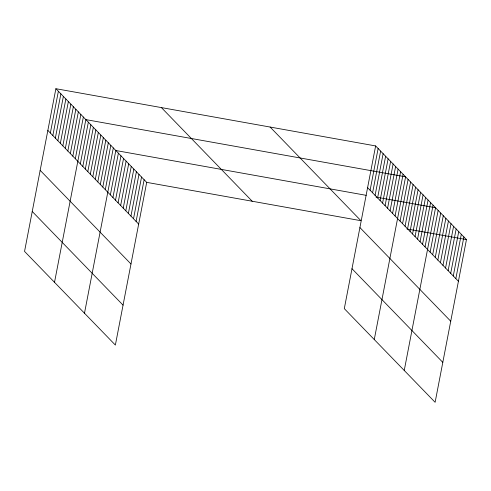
<?xml version="1.0" encoding="UTF-8"?>
<svg xmlns="http://www.w3.org/2000/svg" width="491" height="491" viewBox="0 0 491 491"><rect width="100%" height="100%" fill="white"/><g stroke="black" fill="none" stroke-linecap="round" stroke-linejoin="round"><path stroke-width="0.74" d="M55.882 88.705L24.55 251.41L115.367 345.063L146.699 182.357L55.882 88.705L375.633 145.937L466.45 239.59L435.118 402.295L344.301 308.643L375.633 145.937M50.346 132.987L58.38 91.283M52.844 135.559L60.878 93.861M55.342 138.137L63.376 96.432M57.84 140.714L65.874 99.01M60.338 143.286L68.366 101.588M62.836 145.864L70.864 104.16M65.334 148.435L73.362 106.737M67.832 151.013L75.859 109.309M70.33 153.591L78.357 111.887M72.828 156.163L80.855 114.464M75.326 158.74L83.353 117.036M54.519 282.313L85.851 119.614L405.603 176.846L374.271 339.545M80.315 163.89L88.349 122.185M82.813 166.467L90.847 124.763M85.311 169.039L93.345 127.341M87.809 171.617L95.843 129.912M90.307 174.195L98.335 132.49M92.805 176.766L100.833 135.068M95.303 179.344L103.331 137.64M97.801 181.915L105.829 140.217M100.299 184.493L108.327 142.789M102.797 187.071L110.825 145.367M105.295 189.643L113.323 147.944M84.489 313.221L115.821 150.516L366.231 195.338M110.365 194.872L118.392 153.174M112.936 197.523L120.964 155.825M115.508 200.181L123.542 158.476M118.079 202.832L126.113 161.134M120.657 205.484L128.685 163.785M123.229 208.141L131.257 166.437M125.8 210.792L133.834 169.094M128.372 213.444L136.406 171.746M130.95 216.101L138.978 174.397M133.521 218.753L141.549 177.055M136.093 221.404L144.127 179.706M370.104 190.22L378.131 148.515M372.595 192.791L380.629 151.093M375.093 195.369L383.127 153.665M377.591 197.941L385.625 156.242M380.089 200.518L388.123 158.814M382.587 203.096L390.621 161.392M385.085 205.668L393.113 163.969M387.583 208.245L395.611 166.541M390.081 210.823L398.109 169.119M392.579 213.395L400.607 171.697M395.077 215.972L403.105 174.268M400.073 221.122L408.101 179.418M402.565 223.7L410.599 181.995M405.063 226.271L413.097 184.573M407.561 228.849L415.595 187.145M410.059 231.421L418.093 189.722M412.557 233.998L420.591 192.294M415.055 236.576L423.082 194.872M417.553 239.148L425.58 197.45M420.05 241.725L428.078 200.021M422.548 244.303L430.576 202.599M425.046 246.875L433.074 205.177M404.24 370.453L435.572 207.748L376.032 197.094M430.116 252.104L438.144 210.4M432.688 254.755L440.722 213.057M435.259 257.413L443.293 215.709M437.837 260.064L445.865 218.36M440.409 262.716L448.436 221.018M442.98 265.373L451.014 223.669M445.552 268.025L453.586 226.32M448.13 270.676L456.157 228.978M450.701 273.334L458.729 231.629M453.273 275.985L461.307 234.281M455.844 278.636L463.878 236.938M146.699 182.357L360.934 220.705L270.118 127.052M406.91 228.935L466.45 239.59M367.606 187.642L458.422 281.294M359.915 227.572L450.732 321.224M351.992 268.712L442.808 362.364M161.398 107.597L252.214 201.242M47.848 130.41L138.665 224.062M40.164 170.34L130.98 263.992M32.24 211.48L123.057 305.132"/></g></svg>
